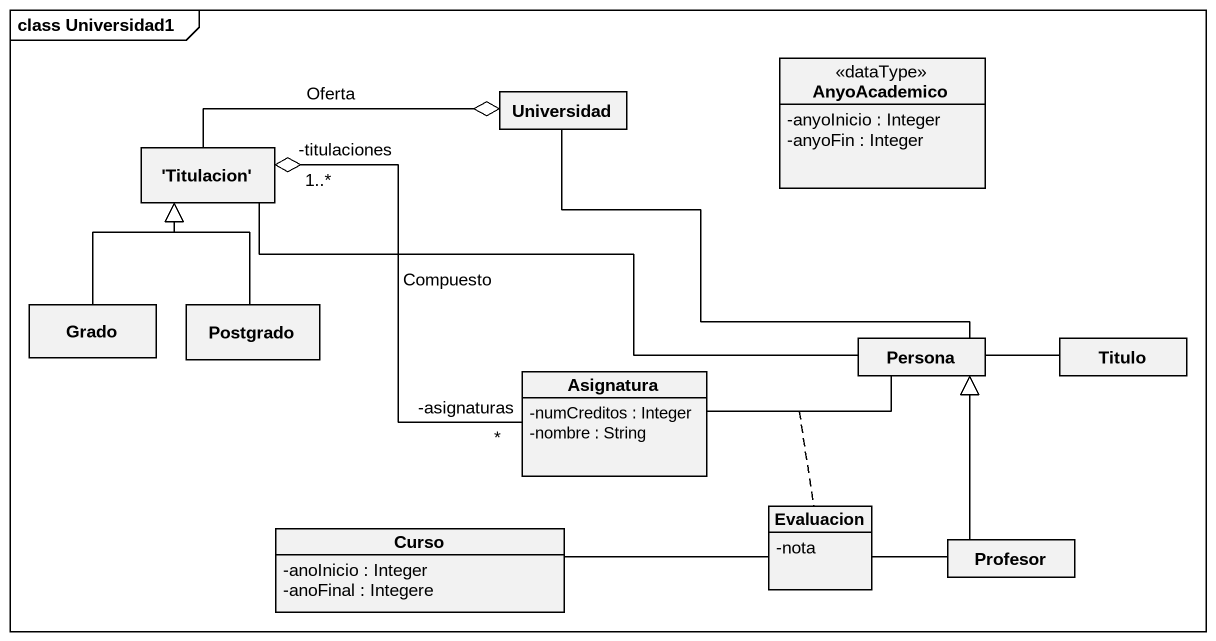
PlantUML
@startuml
mainframe class Universidad1
hide circle
hide empty members
skinparam classAttributeIconSize 0
class AnyoAcademico <<dataType>> {
  -anyoInicio : Integer
  -anyoFin : Integer
}
class Universidad
class "'Titulacion'" as Titulacion
class Grado
class Postgrado
class Persona
class Titulo
class Asignatura {
  -numCreditos : Integer
  -nombre : String
}
class Curso {
  -anoInicio : Integer
  -anoFinal : Integere
}
class Evaluacion {
  -nota
}
class Profesor
Universidad o-left- Titulacion : Oferta
Titulacion "-titulaciones\n1..*" o-- "-asignaturas\n*" Asignatura : Compuesto
Grado -up-|> Titulacion
Postgrado -up-|> Titulacion
Persona -up- Universidad
Persona -left- Titulacion
Titulo -left- Persona
Asignatura -right- Persona
(Asignatura, Persona) .. Evaluacion
Curso -right- Evaluacion
Profesor -up-|> Persona
Profesor -left- Evaluacion
@enduml
